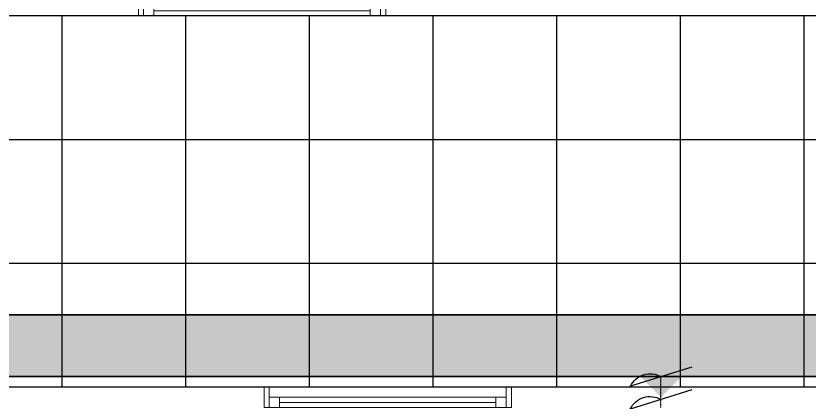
# Model space of a CAD drawing. Extents: x -560814 to 57327, y -29287 to 19916.
# Drawn here: x 16472 to 20320, y -2784 to -910 of the extents above; entities that cross this region are included whole.
import ezdxf

# ---------------------------------------------------------------- set-up
doc = ezdxf.new("R2010")
doc.units = 0
doc.header["$LTSCALE"] = 0.25
doc.linetypes.add('DASHDOT', pattern=[25.4, 12.7, -6.35, 0, -6.35])
for name, color, linetype in [('0 @ 50', 7, 'Continuous'), ('01-First Floor$0$FALSE CEILING', 251, 'Continuous'), ('T-WIRE', 140, 'Continuous')]:
    doc.layers.add(name, color=color, linetype=linetype)
for name, color, linetype, lineweight in [('01-First Floor$0$Aluminum', 251, 'Continuous', 5), ('01-First Floor$0$Walls', 251, 'Continuous', 5), ('E-LITE-CLNG-CNDT', 6, 'DASHDOT', 35), ('T-CABL-TRAY', 60, 'Continuous', 35), ('T-DATA-CLNG-COND', 51, 'DASHDOT', 25), ('T-DATA-CLNG-COND @ 100', 51, 'DASHDOT', 25)]:
    doc.layers.add(name, color=color, linetype=linetype, lineweight=lineweight)

# ---------------------------------------------------------------- blocks, each defined once
blk = doc.blocks.new('01-First Floor$0$A$C37be4daf')
at = {"layer": '01-First Floor$0$Aluminum'}
for p, q in [((1416, 598.2), (216, 598.2)), ((241, 498.2), (241, 598.2)), ((291, 548.2), (291, 598.2)), ((1341, 548.2), (1341, 598.2)), ((1391, 498.2), (1391, 598.2)), ((1391, 548.2), (241, 548.2)), ((291, 573.2), (1341, 573.2)), ((1416, 498.2), (216, 498.2))]:
    blk.add_line(p, q, dxfattribs=at)
at = {"layer": '01-First Floor$0$Walls'}
for p, q in [((216, 498.2), (216, 598.2)), ((1416, 498.2), (1416, 598.2))]:
    blk.add_line(p, q, dxfattribs=at)
blk = doc.blocks.new('01-First Floor')
at = {"layer": '01-First Floor$0$FALSE CEILING', "linetype": 'Continuous'}
for p, q in [((16696.4, -2710), (16696.4, -910)), ((17296.4, -2710), (17296.4, -910)), ((17896.4, -2710), (17896.4, -910)), ((18496.4, -2710), (18496.4, -910)), ((19096.4, -2710), (19096.4, -910)), ((19696.4, -2710), (19696.4, -910)), ((20296.4, -2710), (20296.4, -910)), ((8296.4, -1510), (48976, -1510)), ((8296.4, -2110), (48976, -2110))]:
    blk.add_line(p, q, dxfattribs=at)
at = {"layer": '01-First Floor$0$FALSE CEILING'}
blk.add_lwpolyline([(48976, -910), (8296.4, -910), (8296.4, -2710), (48976, -2710), (48976, -910)], dxfattribs=at)
at = {"layer": '01-First Floor$0$Walls'}
blk.add_line((16176, -2710), (23315.6, -2710), dxfattribs=at)
at = {"rotation": 180}
for p in [(18482.5, -311.8), (19092, -2211.8)]:
    blk.add_blockref('01-First Floor$0$A$C37be4daf', p, dxfattribs=at)
blk = doc.blocks.new('*U119')
at = {"lineweight": 0}
h = blk.add_hatch(dxfattribs=at)
h.set_pattern_fill('HEX', color=253, scale=8, angle=180, style=0)
h.set_pattern_definition([(180, (-15390.178, -2e-10), (6e-13, -43.99409), [25.4, -50.8]), (300, (-15390.178, -2e-10), (38.1, 21.99705), [25.4, -50.8]), (240, (-15415.578, -2e-10), (38.1, -21.99705), [25.4, -50.8])])
h.paths.add_polyline_path([(-8945, 300), (-8945, 0), (0, 0), (0, 300)])
at = {"color": 0}
for p, q in [((0, 300), (-8945, 300)), ((0, 0), (-8945, 0))]:
    blk.add_line(p, q, dxfattribs=at)
blk = doc.blocks.new('*U96')
blk.add_hatch(color=256).paths.add_polyline_path([(0, -1), (1, 0), (0, 1)])
blk = doc.blocks.new('W-TEL')
blk.add_line((-66, -212.7), (66, 212.7))
blk.add_arc((130.7, 76), 151.2, 115.3301, 210.179)
blk = doc.blocks.new('*U107')
at = {"layer": 'T-WIRE', "xscale": -0.006999999999825377, "yscale": 0.006999999999970897, "zscale": 0.006999999999999999}
for p in [(0, 0), (1.102, -0.003)]:
    blk.add_blockref('W-TEL', p, dxfattribs=at)

msp = doc.modelspace()

# ---------------------------------------------------------------- linework, layer by layer
at = {"layer": 'T-DATA-CLNG-COND'}
msp.add_lwpolyline([(19601.7, -2810), (19601.7, -2660)], dxfattribs=at)

# ---------------------------------------------------------------- block references
at = {"layer": '0 @ 50', "xscale": 100, "yscale": 100, "zscale": 100, "rotation": 90.00498434830826}
msp.add_blockref('*U107', (19601.7, -2771.2), dxfattribs=at)
at = {"layer": 'E-LITE-CLNG-CNDT'}
msp.add_blockref('01-First Floor', (0, 0), dxfattribs=at)
at = {"layer": 'T-CABL-TRAY', "linetype": 'Continuous', "xscale": -1, "rotation": 180}
msp.add_blockref('*U119', (23951, -2360), dxfattribs=at)
at = {"layer": 'T-DATA-CLNG-COND @ 100', "xscale": -100, "yscale": 100, "zscale": 100, "rotation": 90.00000000001782}
msp.add_blockref('*U96', (19601.7, -2660), dxfattribs=at)

doc.saveas('drawing.dxf')
